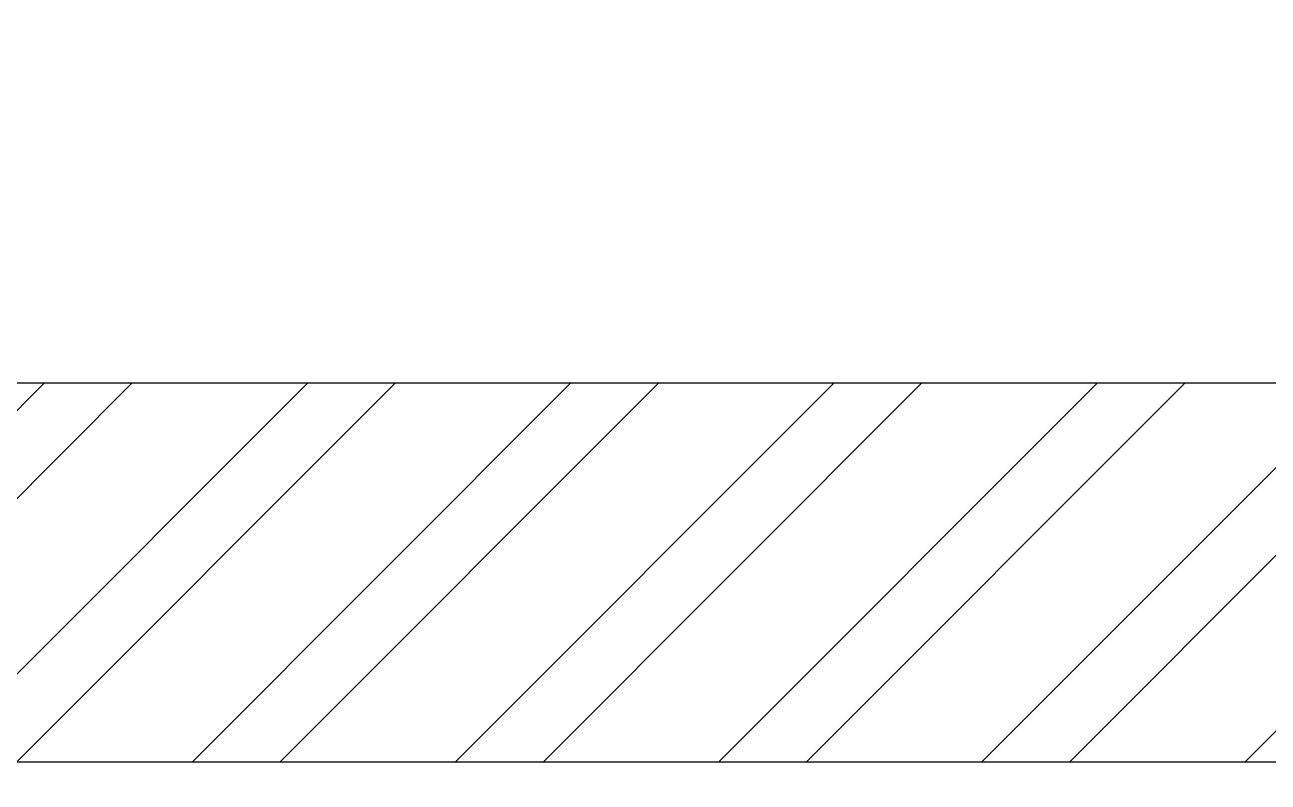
# Model space of a CAD drawing. Header units: feet. Extents: x 3051934 to 3057192, y -6064075 to -6046138.
# Drawn here: x 3053701 to 3054535, y -6048616 to -6048108 of the extents above; entities that cross this region are included whole.
import ezdxf

# ---------------------------------------------------------------- set-up
doc = ezdxf.new("R2010")
doc.units = ezdxf.units.FT
doc.header["$LTSCALE"] = 33
doc.header["$MEASUREMENT"] = 0
doc.layers.add('A-WALL', color=1, linetype='Continuous')
doc.layers.add('LENS-DIM', color=252, linetype='Continuous', lineweight=5)
doc.layers.add('LN-HATCH', color=251, linetype='Continuous', lineweight=0)

# ---------------------------------------------------------------- blocks, each defined once
blk = doc.blocks.new('A$C6784298c')
at = {"layer": 'LN-HATCH'}
h = blk.add_hatch(dxfattribs=at)
h.set_pattern_fill('ANSI32', color=256, scale=333, angle=180)
h.set_pattern_definition([(225, (-5762440.718248804, 5286725.528060722), (88.29995930067012, -88.29995930067015), []), (225, (-5762499.584888239, 5286725.528060722), (88.29995930067012, -88.29995930067015), [])])
h.paths.add_polyline_path([(-3583.710615369491, -2879.309456639923), (-3837.710615369491, -2879.309456639923), (-3837.710615369491, -4352.509456640109), (-2821.710615369492, -4352.509456640109), (-2821.710615369492, -4098.509456640109), (-3583.710615369491, -4098.509456640109)])
h.paths.add_polyline_path([(-3583.710615369491, 143.2905433597043), (-3837.710615369491, 143.2905433597043), (-3837.710615369491, -2498.309456639923), (-3583.710615369491, -2498.309456639923)])
h.paths.add_polyline_path([(-3583.710615369491, 11090.69054336007), (-3456.710615369491, 11090.69054336007), (-3456.710615369491, 11217.69054336007), (-3583.710615369491, 11217.69054336007), (-3583.710615369491, 11344.69054336007), (-3837.710615369491, 11344.69054336007), (-3837.710615369491, 422.6905433600768), (-3583.710615369491, 422.6905433600768)])
h.paths.add_polyline_path([(1420.089384631254, 143.2905433597043), (1166.089384631254, 143.2905433597043), (1166.089384631254, -3996.909456640482), (1420.089384631254, -3996.909456640482)])
h.paths.add_polyline_path([(1039.089384631254, -4098.509456640109), (327.8893846319988, -4098.509456640109), (327.8893846319988, -4352.509456640109), (1039.089384631254, -4352.509456640109)])
h.paths.add_polyline_path([(1420.089384631254, 5324.890543359332), (1166.089384631254, 5324.890543359332), (1166.089384631254, 422.6905433600768), (1420.089384631254, 422.6905433600768)])
h.paths.add_polyline_path([(1420.089384631254, 10785.89054335933), (1166.089384631254, 10785.89054335933), (1166.089384631254, 5731.290543359705), (1420.089384631254, 5731.290543359705)])
h.paths.add_polyline_path([(1420.089384631254, 13173.49054335989), (1166.089384631254, 13173.49054335989), (1166.089384631254, 11344.69054336007), (1420.089384631254, 11344.69054336007)])
h.paths.add_polyline_path([(1039.089384631254, 13554.49054335989), (124.6893846290186, 13554.49054335989), (124.6893846290186, 13300.49054335989), (1039.089384631254, 13300.49054335989)])
h.paths.add_polyline_path([(-2.310615370981395, 13173.49054335989), (-256.3106153709814, 13173.49054335989), (-256.3106153709814, 11344.69054336007), (-2288.310615370981, 11344.69054336007), (-2288.310615370981, 11090.69054336007), (-2.310615370981395, 11090.69054336007)])
at = {"layer": 'A-WALL'}
for p, q in [((-256.3106153709814, 11344.69054336007), (-2288.310615370981, 11344.69054336007)), ((-2.310615370981395, 11090.69054336007), (-2288.310615370981, 11090.69054336007))]:
    blk.add_line(p, q, dxfattribs=at)

msp = doc.modelspace()

# ---------------------------------------------------------------- block references
at = {"layer": 'LENS-DIM', "color": 2}
msp.add_blockref('A$C6784298c', (3055771.484846018, -6059692.939955149), dxfattribs=at)

doc.saveas('drawing.dxf')
